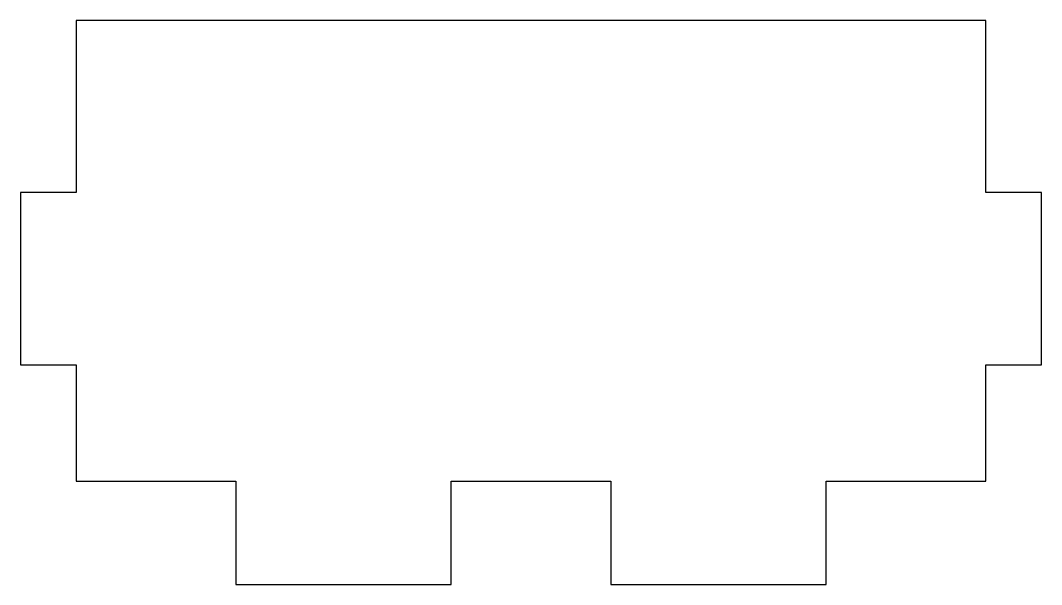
# Model space of a CAD drawing. Header units: millimetres. Extents: x -24.7 to 24.7, y -14.8 to 12.5.
import ezdxf

# ---------------------------------------------------------------- set-up
doc = ezdxf.new("R2010")
doc.units = ezdxf.units.MM

msp = doc.modelspace()

# ---------------------------------------------------------------- linework, layer by layer
at = {"color": 7, "linetype": 'Continuous', "lineweight": 25}
for p, q in [((-22, 12.5), (-22, 4.167)), ((22, 12.5), (-22, 12.5)), ((22, 4.167), (22, 12.5)), ((-24.7, 4.167), (-24.7, -4.167)), ((-22, 4.167), (-24.7, 4.167)), ((24.7, 4.167), (22, 4.167)), ((24.7, -4.167), (24.7, 4.167)), ((-24.7, -4.167), (-22, -4.167)), ((-22, -4.167), (-22, -9.8)), ((22, -4.167), (24.7, -4.167)), ((22, -9.8), (22, -4.167)), ((-22, -9.8), (-14.28, -9.8)), ((-14.28, -9.8), (-14.28, -14.8)), ((-3.86, -9.8), (3.86, -9.8)), ((-3.86, -14.8), (-3.86, -9.8)), ((3.86, -9.8), (3.86, -14.8)), ((14.28, -9.8), (22, -9.8)), ((14.28, -14.8), (14.28, -9.8)), ((-14.28, -14.8), (-3.86, -14.8)), ((3.86, -14.8), (14.28, -14.8))]:
    msp.add_line(p, q, dxfattribs=at)

doc.saveas('drawing.dxf')
